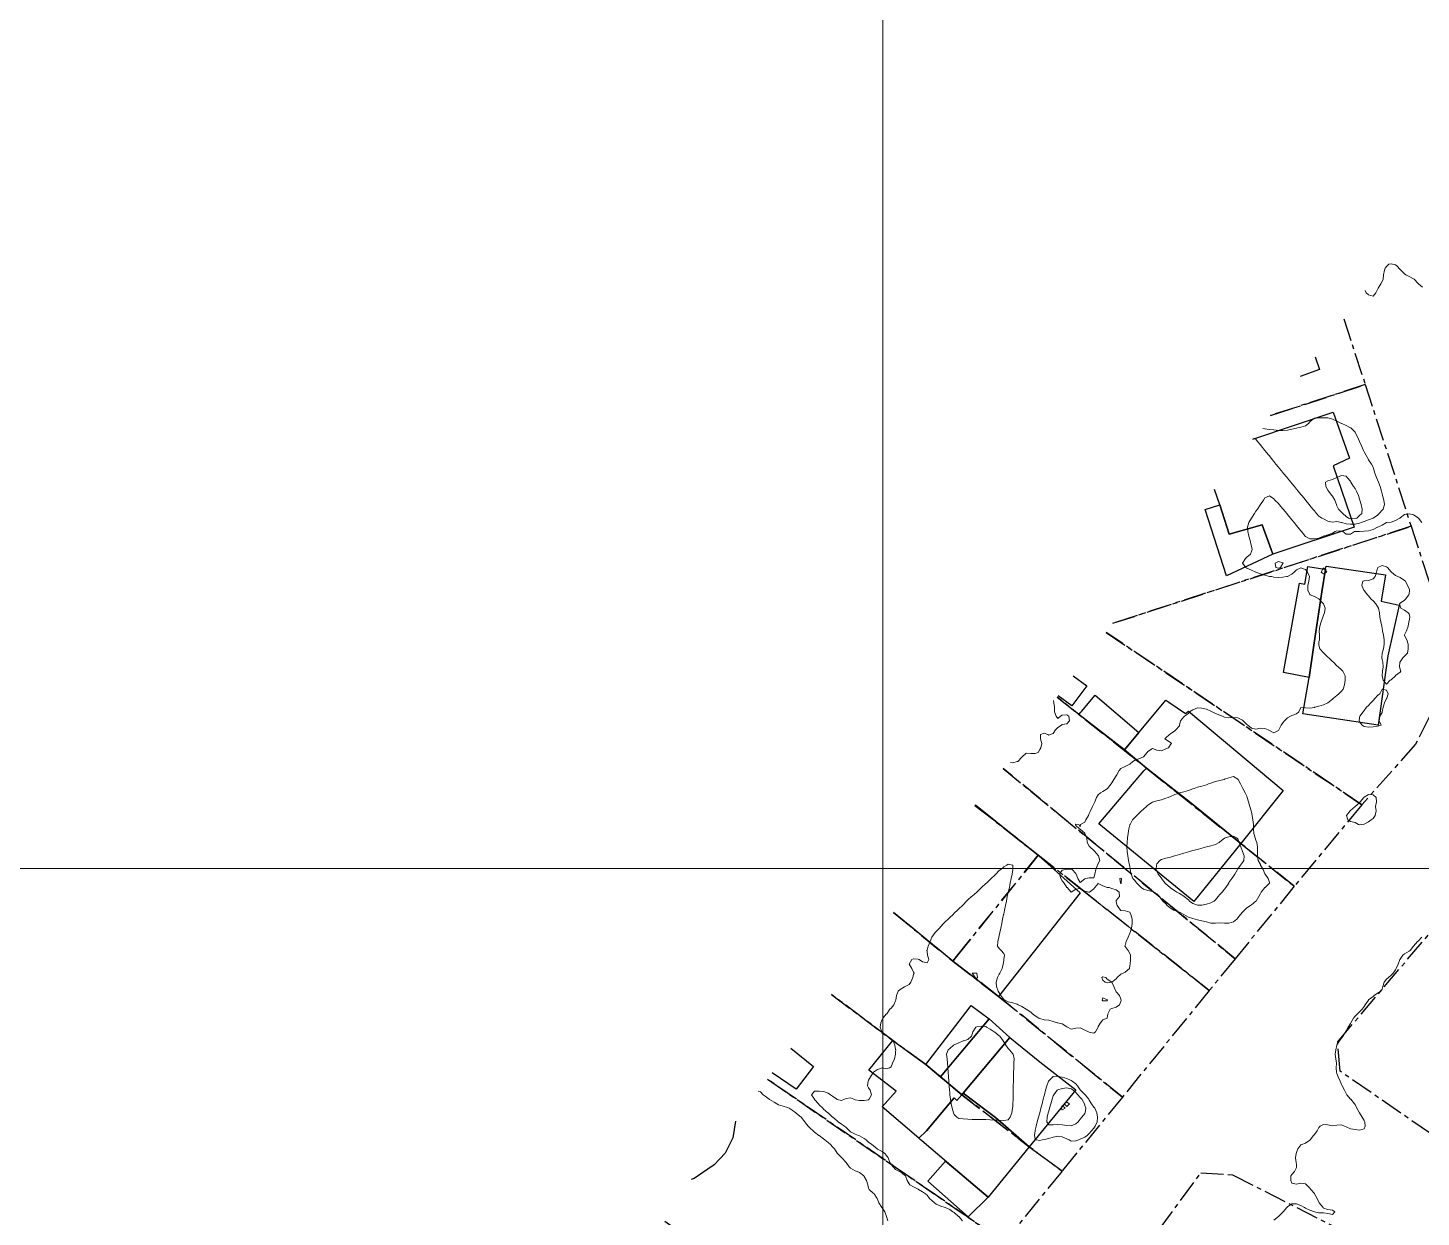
# Model space of a CAD drawing. Header units: centimetres. Extents: x 0 to 642158, y -847 to 649707.
# Drawn here: x 615771.9 to 615926.6, y 621448.7 to 621580.6 of the extents above; entities that cross this region are included whole.
import ezdxf

# ---------------------------------------------------------------- set-up
doc = ezdxf.new("R2010")
doc.units = ezdxf.units.CM
doc.header["$MEASUREMENT"] = 0
doc.linetypes.add('CENTERX2', pattern=[4, 2.5, -0.5, 0.5, -0.5])
doc.layers.add('MEV_grille', color=254, linetype='Continuous', lineweight=9)
doc.layers.add('WAL_topographie 0.5', color=253, linetype='Continuous', lineweight=20)
doc.layers.add('SPW_batiments', color=7, linetype='Continuous')
doc.layers.add('SPW_parcellaire cadastral', color=7, linetype='CENTERX2', lineweight=25, true_color=0xff0542)

# ---------------------------------------------------------------- blocks, each defined once
blk = doc.blocks.new('*U114')
at = {"layer": 'MEV_grille', "transparency": 33554687}
blk.add_lwpolyline([(-1338.46, 0), (1338.46, 0)], dxfattribs=at)
blk = doc.blocks.new('*U115')
at = {"layer": 'MEV_grille', "color": 0, "linetype": 'ByBlock', "lineweight": -2, "transparency": 16777216}
blk.add_blockref('*U114', (0, -900), dxfattribs=at)
blk = doc.blocks.new('*U112')
at = {"layer": 'MEV_grille', "transparency": 33554687}
blk.add_lwpolyline([(0, 1825.48), (0, -1825.48)], dxfattribs=at)
blk = doc.blocks.new('*U113')
at = {"layer": 'MEV_grille', "color": 0, "linetype": 'ByBlock', "lineweight": -2, "transparency": 16777216}
blk.add_blockref('*U112', (500, 0), dxfattribs=at)

msp = doc.modelspace()

# ---------------------------------------------------------------- linework, layer by layer
at = {"layer": 'SPW_batiments'}
for points in [[(615914.81, 621544.13), (615915.3, 621542.72)], [(615915.3, 621542.72), (615913.17, 621541.97)], [(615907.89, 621535.02), (615916.83, 621537.99), (615918.62, 621532.88)], [(615918.62, 621532.88), (615916.83, 621532.05), (615919.17, 621525.25), (615910.13, 621522.26), (615909.95, 621522.76), (615908.96, 621525.49), (615905.28, 621524.48), (615904.26, 621527.71), (615903.65, 621529.42)], [(615910.13, 621522.26), (615904.97, 621519.84), (615902.63, 621527.21), (615904.26, 621527.71), (615905.28, 621524.48), (615908.96, 621525.49), (615909.95, 621522.76), (615910.13, 621522.26)], [(615915.89, 621520.59), (615915.99, 621520.57), (615915.57, 621518.08), (615914.66, 621512.15), (615914.16, 621508.55), (615911.31, 621509.13), (615913.07, 621519.03), (615913.68, 621518.91), (615914, 621520.88), (615915.89, 621520.59)], [(615922.65, 621519.94), (615922.15, 621517.04), (615924.14, 621516.57), (615922.89, 621510.95), (615921.81, 621503.26), (615913.45, 621504.52), (615914.16, 621508.55), (615914.66, 621512.15), (615915.57, 621518.08), (615915.99, 621520.57), (615916.05, 621520.92), (615922.65, 621519.94)], [(615887.97, 621508.75), (615889.47, 621507.63), (615887.82, 621505.41), (615886.29, 621506.54)], [(615888.74, 621504.63), (615888.88, 621504.8), (615890.4, 621506.59), (615895.25, 621502.46), (615893.64, 621500.52), (615888.58, 621504.44), (615888.74, 621504.63)], [(615898.58, 621505.81), (615900.43, 621504.57), (615900.77, 621504.84), (615911.29, 621496), (615906.56, 621490.14), (615901.05, 621494.62), (615896.09, 621498.51), (615893.64, 621500.52), (615898.24, 621506.05), (615898.58, 621505.81)], [(615901.05, 621494.62), (615906.56, 621490.14), (615901.34, 621483.69), (615890.8, 621492.31), (615895.82, 621498.19), (615896.09, 621498.51), (615901.05, 621494.62)], [(615877.1, 621494.43), (615884.08, 621488.84), (615888.73, 621484.67), (615879.68, 621473.17), (615874.59, 621477.08), (615868.03, 621482.47)], [(615873.83, 621468.5), (615876.03, 621471.38), (615876.64, 621472.17), (615878.63, 621470.67), (615874.32, 621465.54), (615873.42, 621464.46), (615873.24, 621464.24), (615871.61, 621465.6), (615872.73, 621467.05), (615873.83, 621468.5)], [(615880.94, 621468.61), (615875.74, 621462.43), (615875.6, 621462.26), (615875.54, 621462.32), (615873.24, 621464.24), (615873.42, 621464.46), (615878.63, 621470.67), (615880.94, 621468.61)], [(615871.61, 621465.6), (615873.24, 621464.24), (615875.54, 621462.32), (615875.6, 621462.26), (615875.06, 621461.62), (615874.73, 621461.91), (615871.67, 621458.24), (615870.82, 621457.42), (615866.74, 621460.9), (615868.3, 621462.64), (615865.28, 621464.98), (615867.92, 621468.29), (615871.61, 621465.6)], [(615884.27, 621465.89), (615888.27, 621462.8), (615883.09, 621456.47), (615879.34, 621459.73), (615875.74, 621462.43), (615880.94, 621468.61), (615884.27, 621465.89)], [(615856.63, 621467.44), (615859.12, 621465.39), (615857.21, 621462.88), (615854.53, 621464.67)], [(615879.34, 621459.73), (615883.09, 621456.47), (615878.52, 621450.88), (615874.89, 621453.95), (615871.14, 621457.15), (615870.97, 621457.3), (615870.89, 621457.35), (615870.82, 621457.42), (615871.67, 621458.24), (615874.73, 621461.91), (615875.06, 621461.62), (615875.6, 621462.26), (615875.74, 621462.43), (615879.34, 621459.73)], [(615850.46, 621459.31), (615850.46, 621459.31), (615850.18, 621457.47), (615849.34, 621455.78), (615848.1, 621454.47), (615845.89, 621452.95), (615845.55, 621452.84)], [(615873.79, 621454.89), (615874.89, 621453.95), (615878.52, 621450.88), (615876.29, 621448.7), (615871.81, 621452.66), (615873.79, 621454.89)]]:
    msp.add_lwpolyline(points, dxfattribs=at)
at = {"layer": 'SPW_parcellaire cadastral'}
for points in [[(615918.01, 621548.35), (615920.38, 621541.06), (615909.88, 621537.63)], [(615920.38, 621541.06), (615925.48, 621525.34), (615892.38, 621514.57)], [(615909.88, 621537.63), (615920.38, 621541.06)], [(615892.38, 621514.57), (615925.48, 621525.34), (615929.19, 621513.9), (615929.28, 621507.74), (615925.98, 621501.17), (615920.01, 621494.44), (615891.62, 621513.56)], [(615891.62, 621513.56), (615920.01, 621494.44), (615912.51, 621485.39)], [(615912.51, 621485.39), (615906.56, 621490.14), (615896.09, 621498.51), (615886.17, 621506.38)], [(615886.17, 621506.38), (615896.09, 621498.51), (615906.56, 621490.14), (615912.51, 621485.39)], [(615912.51, 621485.39), (615905.94, 621477.34), (615880.17, 621498.47)], [(615880.17, 621498.47), (615905.94, 621477.34), (615903.07, 621473.82)], [(615877.06, 621494.37), (615884.08, 621488.84), (615874.99, 621477.58), (615874.59, 621477.08)], [(615903.07, 621473.82), (615888.95, 621484.99), (615884.08, 621488.84), (615877.06, 621494.37)], [(615893.42, 621461.99), (615879.68, 621473.17), (615874.59, 621477.08), (615874.99, 621477.58), (615884.08, 621488.84), (615888.95, 621484.99), (615903.07, 621473.82), (615893.42, 621461.99)], [(615874.59, 621477.08), (615868.03, 621482.47)], [(615868.03, 621482.47), (615874.59, 621477.08), (615879.68, 621473.17), (615893.42, 621461.99)], [(615927.7, 621480.36), (615950.97, 621464.67), (615948.74, 621461.21), (615943.09, 621452.42), (615940.8, 621448.87), (615917.59, 621464.86), (615917.33, 621468.13), (615927.7, 621480.36)], [(615861.13, 621473.37), (615867.92, 621468.29), (615871.62, 621465.6), (615875.6, 621462.26), (615883.09, 621456.47), (615886.72, 621453.78)], [(615893.42, 621461.99), (615886.72, 621453.78), (615883.09, 621456.47), (615875.6, 621462.26), (615871.62, 621465.6), (615867.92, 621468.29), (615861.13, 621473.37)], [(615854.01, 621463.98), (615880.3, 621445.9), (615867.87, 621430.43), (615863.33, 621433.61), (615847.92, 621444.41), (615842.24, 621448.47)], [(615886.72, 621453.78), (615880.3, 621445.9), (615854.01, 621463.98)], [(615912.82, 621384.59), (615885.98, 621405.56), (615884.68, 621406.57), (615877.35, 621412.3), (615874.79, 621414.31), (615873.83, 621415.06), (615902.14, 621453.59), (615905.66, 621453.37), (615933.27, 621439.31), (615945.55, 621431.3), (615929.52, 621407), (615917.43, 621389.3), (615913.73, 621383.88), (615912.82, 621384.59)]]:
    msp.add_lwpolyline(points, dxfattribs=at)
at = {"layer": 'WAL_topographie 0.5'}
for points in [[(615920.37, 621551.5), (615920.49, 621551.25), (615920.75, 621551.01), (615921.25, 621550.88), (615921.56, 621551.25), (615921.75, 621551.6), (615921.81, 621551.75), (615922.11, 621552.25), (615922.25, 621552.52), (615922.37, 621552.75), (615922.42, 621553.25), (615922.54, 621553.75), (615922.58, 621554), (615922.75, 621554.17), (615922.83, 621554.25), (615923, 621554.42), (615923.25, 621554.46), (615923.75, 621554.35), (615923.88, 621554.25), (615924.25, 621553.84), (615924.35, 621553.75), (615924.75, 621553.35), (615924.89, 621553.25), (615925.25, 621553.06), (615925.75, 621552.79), (615925.8, 621552.75), (615926.25, 621552.28), (615926.3, 621552.25), (615926.75, 621551.88)], [(615908, 621535.13), (615908.25, 621535), (615908.44, 621534.75), (615908.75, 621534.36), (615908.84, 621534.25), (615909.24, 621533.75), (615909.25, 621533.74), (615909.66, 621533.25), (615909.75, 621533.14), (615910.06, 621532.75), (615910.25, 621532.52), (615910.47, 621532.25), (615910.75, 621531.91), (615910.88, 621531.75), (615911.25, 621531.3), (615911.29, 621531.25), (615911.7, 621530.75), (615911.75, 621530.69), (615912.11, 621530.25), (615912.25, 621530.08), (615912.52, 621529.75), (615912.75, 621529.47), (615912.93, 621529.25), (615913.25, 621528.86), (615913.34, 621528.75), (615913.75, 621528.26), (615913.76, 621528.25), (615914.17, 621527.75), (615914.25, 621527.65), (615914.58, 621527.25), (615914.75, 621527.04), (615914.99, 621526.75), (615915.25, 621526.46), (615915.57, 621526.25), (615915.75, 621526.16), (615916.25, 621525.9), (615916.75, 621525.81), (615917.25, 621525.87), (615917.75, 621525.77), (615917.79, 621525.75), (615918.25, 621525.6), (615918.75, 621525.56), (615919.25, 621525.58), (615919.75, 621525.68), (615919.94, 621525.75), (615920.25, 621525.87), (615920.75, 621526.06), (615921.25, 621526.25), (615921.25, 621526.25), (615921.75, 621526.59), (615921.94, 621526.75), (615922.25, 621527.14), (615922.36, 621527.25), (615922.52, 621527.75), (615922.44, 621528.25), (615922.3, 621528.75), (615922.25, 621528.95), (615922.18, 621529.25), (615922.06, 621529.75), (615921.86, 621530.25), (615921.75, 621530.51), (615921.63, 621530.75), (615921.46, 621531.25), (615921.31, 621531.75), (615921.25, 621531.89), (615921.07, 621532.25), (615920.75, 621532.71), (615920.73, 621532.75), (615920.45, 621533.25), (615920.25, 621533.59), (615920.18, 621533.75), (615919.96, 621534.25), (615919.75, 621534.73), (615919.74, 621534.75), (615919.51, 621535.25), (615919.26, 621535.75), (615919.25, 621535.77), (615918.77, 621536.25), (615918.75, 621536.27), (615918.25, 621536.51), (615917.78, 621536.75), (615917.75, 621536.76), (615917.25, 621537), (615916.75, 621537.22), (615916.65, 621537.25), (615916.25, 621537.37), (615915.75, 621537.38), (615915.25, 621537.38), (615914.75, 621537.33), (615914.63, 621537.25), (615914.25, 621536.92), (615914.07, 621536.75), (615913.75, 621536.5), (615913.25, 621536.34), (615912.87, 621536.25), (615912.75, 621536.22), (615912.25, 621536.11), (615911.75, 621536.02), (615911.25, 621535.97), (615910.75, 621535.98), (615910.25, 621536.03), (615909.75, 621536.08), (615909.25, 621536.16), (615909, 621536.19)], [(615919.25, 621526.19), (615919.44, 621526.25), (615919.75, 621526.52), (615920.01, 621526.75), (615920.05, 621527.25), (615919.93, 621527.75), (615919.78, 621528.25), (615919.75, 621528.33), (615919.62, 621528.75), (615919.43, 621529.25), (615919.25, 621529.53), (615919.1, 621529.75), (615918.79, 621530.25), (615918.75, 621530.33), (615918.38, 621530.75), (615918.25, 621530.89), (615917.75, 621530.97), (615917.25, 621530.76), (615917.23, 621530.75), (615916.75, 621530.53), (615916.25, 621530.4), (615915.96, 621530.25), (615916, 621529.75), (615916.25, 621529.33), (615916.29, 621529.25), (615916.69, 621528.75), (615916.75, 621528.67), (615917, 621528.25), (615917.19, 621527.75), (615917.25, 621527.61), (615917.41, 621527.25), (615917.75, 621526.91), (615917.89, 621526.75), (615918.25, 621526.44), (615918.51, 621526.25), (615918.75, 621526.17), (615919.25, 621526.19)], [(615875.69, 621448.25), (615875.25, 621448.73), (615875.23, 621448.75), (615874.75, 621449.17), (615874.6, 621449.25), (615874.25, 621449.51), (615873.75, 621449.75), (615873.75, 621449.75), (615873.25, 621449.89), (615872.75, 621450.12), (615872.56, 621450.25), (615872.25, 621450.51), (615872, 621450.75), (615871.75, 621451.1), (615871.56, 621451.25), (615871.25, 621451.48), (615870.77, 621451.75), (615870.75, 621451.76), (615870.25, 621452.03), (615869.82, 621452.25), (615869.75, 621452.37), (615869.53, 621452.75), (615869.34, 621453.25), (615869.25, 621453.33), (615868.75, 621453.72), (615868.68, 621453.75), (615868.25, 621453.97), (615867.96, 621454.25), (615867.75, 621454.52), (615867.62, 621454.75), (615867.43, 621455.25), (615867.25, 621455.53), (615867.06, 621455.75), (615866.75, 621455.97), (615866.25, 621456.21), (615866.2, 621456.25), (615865.75, 621456.61), (615865.6, 621456.75), (615865.25, 621457), (615864.96, 621457.25), (615864.75, 621457.41), (615864.25, 621457.7), (615864.13, 621457.75), (615863.75, 621457.89), (615863.25, 621458.14), (615863.12, 621458.25), (615862.75, 621458.61), (615862.57, 621458.75), (615862.25, 621458.98), (615861.88, 621459.25), (615861.75, 621459.35), (615861.26, 621459.75), (615861.25, 621459.76), (615860.75, 621460.23), (615860.73, 621460.25), (615860.25, 621460.67), (615860.15, 621460.75), (615859.75, 621461.15), (615859.67, 621461.25), (615859.25, 621461.72), (615859.23, 621461.75), (615858.92, 621462.25), (615859.25, 621462.65), (615859.75, 621462.67), (615860.25, 621462.6), (615860.75, 621462.42), (615861, 621462.25), (615861.25, 621462.11), (615861.73, 621461.75), (615861.75, 621461.74), (615862.25, 621461.62), (615862.57, 621461.75), (615862.75, 621461.85), (615863.25, 621461.91), (615863.62, 621461.75), (615863.75, 621461.7), (615864.25, 621461.63), (615864.75, 621461.62), (615865.25, 621461.69), (615865.32, 621461.75), (615865.56, 621462.25), (615865.42, 621462.75), (615865.25, 621463.02), (615865.13, 621463.25), (615865.19, 621463.75), (615865.25, 621463.87), (615865.46, 621464.25), (615865.75, 621464.68), (615865.81, 621464.75), (615866.25, 621465.04), (615866.75, 621465.23), (615867.25, 621465.14), (615867.56, 621465.25), (615867.75, 621465.35), (615867.91, 621465.75), (615868.11, 621466.25), (615868.24, 621466.75), (615868.25, 621467), (615868.26, 621467.25), (615868.25, 621467.27), (615868.16, 621467.75), (615867.96, 621468.25), (615867.75, 621468.46), (615867.35, 621468.75), (615867.25, 621468.8), (615866.75, 621469.22), (615866.72, 621469.25), (615866.55, 621469.75), (615866.59, 621470.25), (615866.75, 621470.61), (615866.84, 621470.75), (615867.25, 621471.23), (615867.26, 621471.25), (615867.62, 621471.75), (615867.75, 621471.85), (615868.05, 621472.25), (615868.25, 621472.66), (615868.27, 621472.75), (615868.35, 621473.25), (615868.53, 621473.75), (615868.75, 621473.95), (615869.25, 621474.22), (615869.31, 621474.25), (615869.75, 621474.48), (615869.95, 621474.75), (615870.16, 621475.25), (615870.25, 621475.64), (615870.32, 621475.75), (615870.25, 621475.86), (615870.05, 621476.25), (615869.76, 621476.75), (615870.04, 621477.25), (615870.25, 621477.35), (615870.75, 621477.3), (615870.85, 621477.25), (615871.25, 621477.01), (615871.75, 621476.88), (615871.93, 621477.25), (615871.8, 621477.75), (615871.75, 621478.15), (615871.73, 621478.25), (615871.75, 621478.31), (615871.87, 621478.75), (615872.08, 621479.25), (615872.25, 621479.75), (615872.25, 621479.75), (615872.64, 621480.25), (615872.75, 621480.36), (615873.12, 621480.75), (615873.25, 621480.91), (615873.56, 621481.25), (615873.75, 621481.46), (615874.09, 621481.75), (615874.25, 621481.91), (615874.62, 621482.25), (615874.75, 621482.41), (615875.11, 621482.75), (615875.25, 621482.88), (615875.66, 621483.25), (615875.75, 621483.34), (615876.13, 621483.75), (615876.25, 621483.88), (615876.68, 621484.25), (615876.75, 621484.31), (615877.25, 621484.72), (615877.28, 621484.75), (615877.75, 621485.21), (615877.79, 621485.25), (615878.25, 621485.68), (615878.33, 621485.75), (615878.75, 621486.15), (615878.86, 621486.25), (615879.25, 621486.64), (615879.36, 621486.75), (615879.75, 621487.13), (615879.91, 621487.25), (615880.25, 621487.55), (615880.61, 621487.75), (615880.75, 621487.86), (615881.25, 621487.75), (615881.25, 621487.75), (615881.25, 621487.25), (615881.25, 621487.25), (615881.18, 621486.75), (615881.08, 621486.25), (615880.97, 621485.75), (615880.88, 621485.25), (615880.76, 621484.75), (615880.75, 621484.7), (615880.65, 621484.25), (615880.56, 621483.75), (615880.44, 621483.25), (615880.35, 621482.75), (615880.25, 621482.3), (615880.24, 621482.25), (615880.12, 621481.75), (615880.03, 621481.25), (615879.92, 621480.75), (615879.81, 621480.25), (615879.75, 621479.92), (615879.72, 621479.75), (615879.61, 621479.25), (615879.54, 621478.75), (615879.75, 621478.49), (615879.97, 621478.25), (615880.25, 621477.92), (615880.33, 621477.75), (615880.27, 621477.25), (615880.25, 621477.17), (615880.19, 621476.75), (615880.07, 621476.25), (615879.82, 621475.75), (615879.75, 621475.64), (615879.54, 621475.25), (615879.42, 621474.75), (615879.45, 621474.25), (615879.63, 621473.75), (615879.75, 621473.57), (615879.93, 621473.25), (615880.25, 621472.83), (615880.39, 621472.75), (615880.75, 621472.57), (615881.25, 621472.47), (615881.75, 621472.3), (615881.86, 621472.25), (615882.25, 621472.04), (615882.73, 621471.75), (615882.75, 621471.74), (615883.25, 621471.41), (615883.43, 621471.25), (615883.75, 621471.01), (615884.14, 621470.75), (615884.25, 621470.7), (615884.75, 621470.58), (615885.25, 621470.53), (615885.75, 621470.4), (615886.17, 621470.25), (615886.25, 621470.22), (615886.75, 621470.13), (615887.25, 621469.8), (615887.32, 621469.75), (615887.75, 621469.55), (615888.25, 621469.63), (615888.75, 621469.69), (615889.25, 621469.43), (615889.65, 621469.25), (615889.75, 621469.21), (615890.25, 621469.1), (615890.45, 621469.25), (615890.73, 621469.75), (615890.75, 621469.81), (615891, 621470.25), (615891.25, 621470.58), (615891.75, 621470.75), (615891.75, 621470.75), (615891.81, 621471.25), (615892.05, 621471.75), (615892.25, 621471.81), (615892.75, 621471.97), (615893.1, 621472.25), (615893.25, 621472.62), (615893.28, 621472.75), (615893.25, 621472.85), (615893.1, 621473.25), (615892.75, 621473.68), (615892.71, 621473.75), (615892.49, 621474.25), (615892.25, 621474.75), (615891.75, 621474.67), (615891.5, 621474.75), (615891.25, 621474.98), (615891.13, 621475.25), (615891.25, 621475.34), (615891.6, 621475.25), (615891.75, 621475.08), (615892.25, 621474.75), (615892.75, 621475.11), (615892.83, 621475.25), (615893.25, 621475.64), (615893.5, 621475.75), (615893.75, 621475.87), (615894.2, 621476.25), (615894.25, 621476.58), (615894.28, 621476.75), (615894.32, 621477.25), (615894.33, 621477.75), (615894.25, 621477.94), (615894.05, 621478.25), (615893.75, 621478.7), (615893.7, 621478.75), (615893.75, 621478.83), (615893.86, 621479.25), (615894.07, 621479.75), (615894.25, 621480.18), (615894.28, 621480.25), (615894.42, 621480.75), (615894.51, 621481.25), (615894.52, 621481.75), (615894.36, 621482.25), (615894.25, 621482.52), (615893.75, 621482.66), (615893.25, 621482.71), (615893.2, 621482.75), (615892.85, 621483.25), (615892.75, 621483.67), (615892.73, 621483.75), (615892.75, 621483.81), (615893.1, 621484.25), (615893.06, 621484.75), (615892.75, 621484.99), (615892.25, 621485.16), (615891.94, 621485.25), (615891.75, 621485.27), (615891.25, 621485.43), (615890.75, 621485.7), (615890.36, 621485.25), (615890.25, 621485.11), (615889.77, 621484.75), (615889.75, 621484.74), (615889.7, 621484.75), (615889.25, 621484.84), (615888.75, 621485.16), (615888.25, 621485.07), (615887.75, 621484.75), (615887.75, 621484.75), (615887.75, 621484.75), (615887.28, 621485.25), (615887.25, 621485.27), (615886.96, 621485.75), (615886.75, 621486.01), (615886.6, 621486.25), (615886.43, 621486.75), (615886.75, 621487.16), (615887.1, 621487.25), (615887.25, 621487.27), (615887.75, 621487.27), (615887.84, 621487.25), (615888.25, 621486.81), (615888.28, 621486.75), (615888.47, 621486.25), (615888.75, 621485.79), (615889.25, 621486.22), (615889.38, 621486.25), (615889.75, 621486.34), (615890.25, 621486.33), (615890.36, 621486.75), (615890.49, 621487.25), (615890.65, 621487.75), (615890.75, 621487.9), (615890.93, 621488.25), (615890.79, 621488.75), (615890.75, 621488.79), (615890.36, 621489.25), (615890.25, 621489.36), (615889.82, 621489.75), (615889.75, 621489.84), (615889.52, 621490.25), (615889.46, 621490.75), (615889.27, 621491.25), (615889.25, 621491.29), (615888.75, 621491.74), (615888.68, 621491.75), (615888.25, 621492.12), (615888.2, 621492.25), (615888.25, 621492.27), (615888.58, 621492.25), (615888.75, 621492), (615888.78, 621492.25), (615889.25, 621492.52), (615889.38, 621492.75), (615889.65, 621493.25), (615889.75, 621493.46), (615889.87, 621493.75), (615890.12, 621494.25), (615890.25, 621494.52), (615890.36, 621494.75), (615890.54, 621495.25), (615890.75, 621495.52), (615891.01, 621495.75), (615891.25, 621495.9), (615891.75, 621496.22), (615891.78, 621496.25), (615892.16, 621496.75), (615892.25, 621496.86), (615892.49, 621497.25), (615892.75, 621497.65), (615892.8, 621497.75), (615893.06, 621498.25), (615893.25, 621498.45), (615893.75, 621498.68), (615893.89, 621498.75), (615894.25, 621498.94), (615894.59, 621499.25), (615894.75, 621499.33), (615895.25, 621499.53), (615895.75, 621499.75), (615895.75, 621499.75), (615896.19, 621500.25), (615896.25, 621500.34), (615896.75, 621500.68), (615897.25, 621500.51), (615897.75, 621500.42), (615898.25, 621500.63), (615898.54, 621500.75), (615898.75, 621501.11), (615898.87, 621501.25), (615898.75, 621501.34), (615898.25, 621501.66), (615898.12, 621501.75), (615898.25, 621501.86), (615898.65, 621502.25), (615898.75, 621502.3), (615899.25, 621502.65), (615899.36, 621502.75), (615899.75, 621503.21), (615899.78, 621503.25), (615899.88, 621503.75), (615900.25, 621504.18), (615900.31, 621504.25), (615900.75, 621504.57), (615900.89, 621504.75), (615901.25, 621504.98), (615901.75, 621505.18), (615902.25, 621505.16), (615902.75, 621505.05), (615903.25, 621504.82), (615903.39, 621504.75), (615903.75, 621504.57), (615904.25, 621504.39), (615904.54, 621504.25), (615904.75, 621504.17), (615905.25, 621504.1), (615905.75, 621504.13), (615906.25, 621504.09), (615906.75, 621503.83), (615906.83, 621503.75), (615907.25, 621503.34), (615907.34, 621503.25), (615907.75, 621502.95), (615908.25, 621502.83), (615908.75, 621502.93), (615909.25, 621502.9), (615909.6, 621502.75), (615909.75, 621502.68), (615910.25, 621502.42), (615910.75, 621502.66), (615910.78, 621502.75), (615911.04, 621503.25), (615911.25, 621503.52), (615911.42, 621503.75), (615911.75, 621504.08), (615912.08, 621504.25), (615912.25, 621504.33), (615912.75, 621504.52), (615913.02, 621504.75), (615913.25, 621505.24), (615913.75, 621505.21), (615914.25, 621505.14), (615914.75, 621505.24), (615914.78, 621505.25), (615915.25, 621505.37), (615915.75, 621505.51), (615916.24, 621505.75), (615916.25, 621505.75), (615916.75, 621506.15), (615916.87, 621506.25), (615917.25, 621506.57), (615917.46, 621506.75), (615917.75, 621507.05), (615917.93, 621507.25), (615918.1, 621507.75), (615918.15, 621508.25), (615918.15, 621508.75), (615917.9, 621509.25), (615917.75, 621509.41), (615917.39, 621509.75), (615917.25, 621509.87), (615916.85, 621510.25), (615916.75, 621510.35), (615916.33, 621510.75), (615916.25, 621510.83), (615915.79, 621511.25), (615915.75, 621511.29), (615915.36, 621511.75), (615915.25, 621512.14), (615915.22, 621512.25), (615915.25, 621512.5), (615915.29, 621512.75), (615915.29, 621513.25), (615915.27, 621513.75), (615915.35, 621514.25), (615915.5, 621514.75), (615915.68, 621515.25), (615915.75, 621515.46), (615915.86, 621515.75), (615915.93, 621516.25), (615915.75, 621516.73), (615915.74, 621516.75), (615915.28, 621517.25), (615915.25, 621517.27), (615914.75, 621517.56), (615914.28, 621517.75), (615914.25, 621517.77), (615914, 621518.25), (615914.01, 621518.75), (615914.11, 621519.25), (615914.18, 621519.75), (615913.99, 621520.25), (615913.75, 621520.56), (615913.25, 621520.74), (615912.75, 621520.5), (615912.5, 621520.25), (615912.25, 621520.02), (615911.75, 621519.76), (615911.66, 621519.75), (615911.25, 621519.68), (615910.75, 621519.66), (615910.25, 621519.69), (615909.97, 621519.75), (615909.75, 621519.78), (615909.25, 621519.91), (615908.75, 621520.07), (615908.25, 621520.25), (615908.25, 621520.25), (615907.75, 621520.47), (615907.25, 621520.7), (615907.14, 621520.75), (615906.75, 621521.24), (615906.74, 621521.25), (615906.75, 621521.26), (615907.1, 621521.75), (615907.25, 621521.9), (615907.65, 621522.25), (615907.75, 621522.53), (615907.83, 621522.75), (615907.75, 621523.12), (615907.72, 621523.25), (615907.6, 621523.75), (615907.46, 621524.25), (615907.34, 621524.75), (615907.31, 621525.25), (615907.45, 621525.75), (615907.75, 621526.25), (615907.75, 621526.25), (615908.08, 621526.75), (615908.25, 621527), (615908.42, 621527.25), (615908.75, 621527.75), (615908.75, 621527.75), (615909.08, 621528.25), (615909.25, 621528.49), (615909.75, 621528.7), (615910.25, 621528.37), (615910.35, 621528.25), (615910.75, 621527.85), (615910.83, 621527.75), (615911.25, 621527.26), (615911.26, 621527.25), (615911.67, 621526.75), (615911.75, 621526.65), (615912.08, 621526.25), (615912.25, 621526.04), (615912.49, 621525.75), (615912.75, 621525.43), (615912.9, 621525.25), (615913.25, 621524.82), (615913.3, 621524.75), (615913.72, 621524.25), (615913.75, 621524.22), (615914.25, 621523.96), (615914.75, 621523.96), (615915.25, 621524.03), (615915.7, 621524.25), (615915.75, 621524.26), (615916.25, 621524.39), (615916.75, 621524.57), (615917.04, 621524.75), (615917.25, 621524.82), (615917.75, 621524.78), (615917.9, 621524.75), (615918.25, 621524.45), (615918.75, 621524.47), (615919.19, 621524.75), (615919.25, 621524.75), (615919.75, 621524.77), (615920.25, 621524.79), (615920.75, 621524.85), (615921.25, 621525), (615921.75, 621525.24), (615921.78, 621525.25), (615922.25, 621525.47), (615922.74, 621525.75), (615922.75, 621525.75), (615923.25, 621525.81), (615923.75, 621525.97), (615924.21, 621526.25), (615924.25, 621526.28), (615924.75, 621526.65), (615925.25, 621526.72), (615925.75, 621526.61), (615926.25, 621526.28), (615926.29, 621526.25), (615926.67, 621525.75)], [(615910.99, 621520.75), (615910.75, 621520.69), (615910.46, 621520.75), (615910.37, 621521.25), (615910.75, 621521.43), (615911.25, 621521.27), (615911.26, 621521.25), (615911.25, 621521.21), (615910.99, 621520.75)], [(615916.14, 621520.25), (615915.75, 621520.07), (615915.51, 621520.25), (615915.75, 621520.71), (615916.14, 621520.25)], [(615923.16, 621508.25), (615922.75, 621507.81), (615922.38, 621508.25), (615922.26, 621508.75), (615922.31, 621509.25), (615922.38, 621509.75), (615922.33, 621510.25), (615922.25, 621510.57), (615922.21, 621510.75), (615922.25, 621511.25), (615922.25, 621511.25), (615922.4, 621511.75), (615922.48, 621512.25), (615922.48, 621512.75), (615922.41, 621513.25), (615922.3, 621513.75), (615922.25, 621514.05), (615922.21, 621514.25), (615922.12, 621514.75), (615922.02, 621515.25), (615921.96, 621515.75), (615921.86, 621516.25), (615921.75, 621516.44), (615921.55, 621516.75), (615921.25, 621517.07), (615921.06, 621517.25), (615920.75, 621517.62), (615920.63, 621517.75), (615920.25, 621518.22), (615920.22, 621518.25), (615920, 621518.75), (615920.12, 621519.25), (615920.25, 621519.27), (615920.75, 621519.33), (615921.25, 621519.51), (615921.47, 621519.75), (615921.65, 621520.25), (615921.75, 621520.68), (615921.78, 621520.75), (615922.25, 621520.97), (615922.75, 621520.83), (615922.85, 621520.75), (615923.25, 621520.29), (615923.29, 621520.25), (615923.75, 621519.86), (615924.02, 621519.75), (615924.25, 621519.64), (615924.75, 621519.34), (615924.86, 621519.25), (615925.09, 621518.75), (615925.25, 621518.44), (615925.3, 621518.25), (615925.25, 621517.82), (615925.24, 621517.75), (615924.85, 621517.25), (615924.75, 621517.13), (615924.25, 621516.82), (615924.18, 621516.75), (615924.25, 621516.46), (615924.34, 621516.25), (615924.75, 621516.03), (615925.15, 621515.75), (615925.25, 621515.61), (615925.33, 621515.25), (615925.25, 621514.83), (615925.21, 621514.75), (615925.14, 621514.25), (615924.96, 621513.75), (615924.75, 621513.28), (615924.73, 621513.25), (615924.75, 621513.22), (615924.99, 621512.75), (615925.14, 621512.25), (615925.16, 621511.75), (615925.07, 621511.25), (615924.75, 621510.93), (615924.57, 621510.75), (615924.25, 621510.3), (615924.22, 621510.25), (615924.2, 621509.75), (615924.25, 621509.5), (615924.33, 621509.25), (615924.25, 621509.16), (615923.75, 621508.77), (615923.73, 621508.75), (615923.25, 621508.31), (615923.16, 621508.25)], [(615922.15, 621503.25), (615921.75, 621503.17), (615921.25, 621503.09), (615920.75, 621503.06), (615920.25, 621503.13), (615920.03, 621503.25), (615919.75, 621503.62), (615919.7, 621503.75), (615919.75, 621504.08), (615919.79, 621504.25), (615920.14, 621504.75), (615920.25, 621504.89), (615920.54, 621505.25), (615920.75, 621505.46), (615920.99, 621505.75), (615921.25, 621505.99), (615921.49, 621506.25), (615921.75, 621506.55), (615921.99, 621506.75), (615922.25, 621507.25), (615922.25, 621507.25), (615922.25, 621507.25), (615922.75, 621507.14), (615922.92, 621506.75), (615922.77, 621506.25), (615922.75, 621506.23), (615922.53, 621505.75), (615922.36, 621505.25), (615922.28, 621504.75), (615922.25, 621504.67), (615921.99, 621504.25), (615921.94, 621503.75), (615922.15, 621503.25)], [(615881, 621499.14), (615881.25, 621499.09), (615881.75, 621499.22), (615881.8, 621499.25), (615882.25, 621499.7), (615882.3, 621499.75), (615882.75, 621500.15), (615883.25, 621500.13), (615883.75, 621500.13), (615884.07, 621500.25), (615884.25, 621500.57), (615884.37, 621500.75), (615884.47, 621501.25), (615884.32, 621501.75), (615884.35, 621502.25), (615884.75, 621502.39), (615885.15, 621502.25), (615885.25, 621502.17), (615885.42, 621502.25), (615885.75, 621502.34), (615885.98, 621502.75), (615886.25, 621503.01), (615886.67, 621503.25), (615886.75, 621503.36), (615887.25, 621503.4), (615887.55, 621503.75), (615887.46, 621504.25), (615887.25, 621504.41), (615886.75, 621504.38), (615886.54, 621504.25), (615886.25, 621504.01), (615886.09, 621504.25), (615885.9, 621504.75), (615885.89, 621505.25), (615885.83, 621505.75), (615885.79, 621506)], [(615905.75, 621481.45), (615906.13, 621481.75), (615906.25, 621481.89), (615906.52, 621482.25), (615906.75, 621482.52), (615906.97, 621482.75), (615907.25, 621482.98), (615907.64, 621483.25), (615907.75, 621483.33), (615908.25, 621483.72), (615908.28, 621483.75), (615908.57, 621484.25), (615908.75, 621484.59), (615908.84, 621484.75), (615909.25, 621485.24), (615909.26, 621485.25), (615909.75, 621485.72), (615909.77, 621485.75), (615909.75, 621485.8), (615909.6, 621486.25), (615909.26, 621486.75), (615909.25, 621486.76), (615909.04, 621487.25), (615908.77, 621487.75), (615908.75, 621487.79), (615908.5, 621488.25), (615908.43, 621488.75), (615908.44, 621489.25), (615908.43, 621489.75), (615908.34, 621490.25), (615908.25, 621490.52), (615908.17, 621490.75), (615908.03, 621491.25), (615907.98, 621491.75), (615907.97, 621492.25), (615907.92, 621492.75), (615907.83, 621493.25), (615907.75, 621493.61), (615907.72, 621493.75), (615907.59, 621494.25), (615907.44, 621494.75), (615907.29, 621495.25), (615907.25, 621495.38), (615907.06, 621495.75), (615906.79, 621496.25), (615906.75, 621496.33), (615906.52, 621496.75), (615906.27, 621497.25), (615906.25, 621497.28), (615905.75, 621497.56), (615905.25, 621497.43), (615904.75, 621497.26), (615904.72, 621497.25), (615904.25, 621497.12), (615903.75, 621497), (615903.25, 621496.84), (615903, 621496.75), (615902.75, 621496.66), (615902.25, 621496.5), (615901.75, 621496.37), (615901.38, 621496.25), (615901.25, 621496.21), (615900.75, 621496.03), (615900.25, 621495.88), (615899.78, 621495.75), (615899.75, 621495.74), (615899.25, 621495.57), (615898.75, 621495.36), (615898.49, 621495.25), (615898.25, 621495.16), (615897.75, 621495), (615897.25, 621494.88), (615896.87, 621494.75), (615896.75, 621494.71), (615896.25, 621494.4), (615896.09, 621494.25), (615895.75, 621493.93), (615895.56, 621493.75), (615895.25, 621493.45), (615895.04, 621493.25), (615894.75, 621492.98), (615894.56, 621492.75), (615894.27, 621492.25), (615894.25, 621492.2), (615894.14, 621491.75), (615894.07, 621491.25), (615894, 621490.75), (615893.94, 621490.25), (615893.91, 621489.75), (615893.95, 621489.25), (615894.03, 621488.75), (615894.12, 621488.25), (615894.23, 621487.75), (615894.25, 621487.62), (615894.3, 621487.25), (615894.39, 621486.75), (615894.58, 621486.25), (615894.75, 621486.07), (615895.03, 621485.75), (615895.25, 621485.52), (615895.52, 621485.25), (615895.75, 621485.08), (615896.25, 621484.92), (615896.75, 621484.81), (615896.91, 621484.75), (615897.25, 621484.54), (615897.53, 621484.25), (615897.75, 621483.94), (615897.9, 621483.75), (615898.25, 621483.44), (615898.41, 621483.25), (615898.75, 621482.96), (615899.15, 621482.75), (615899.25, 621482.71), (615899.75, 621482.52), (615900.25, 621482.25), (615900.25, 621482.25), (615900.75, 621481.96), (615901.25, 621481.8), (615901.5, 621481.75), (615901.75, 621481.67), (615902.25, 621481.56), (615902.75, 621481.43), (615903.25, 621481.29), (615903.75, 621481.29), (615904.25, 621481.33), (615904.75, 621481.29), (615905.25, 621481.29), (615905.75, 621481.45)], [(615920, 621492.25), (615919.75, 621492.22), (615919.64, 621492.25), (615919.25, 621492.46), (615918.75, 621492.58), (615918.44, 621492.75), (615918.31, 621493.25), (615918.7, 621493.75), (615918.75, 621493.79), (615919.25, 621494.25), (615919.25, 621494.25), (615919.75, 621494.65), (615919.81, 621494.75), (615920.22, 621495.25), (615920.25, 621495.27), (615920.75, 621495.56), (615921.25, 621495.52), (615921.61, 621495.25), (615921.63, 621494.75), (615921.54, 621494.25), (615921.61, 621493.75), (615921.49, 621493.25), (615921.25, 621492.91), (615921.06, 621492.75), (615920.75, 621492.54), (615920.25, 621492.29), (615920, 621492.25)], [(615903.25, 621483.55), (615903.62, 621483.75), (615903.75, 621483.89), (615904.05, 621484.25), (615904.25, 621484.48), (615904.5, 621484.75), (615904.75, 621485.05), (615904.9, 621485.25), (615905.23, 621485.75), (615905.25, 621485.79), (615905.56, 621486.25), (615905.75, 621486.5), (615905.91, 621486.75), (615906.21, 621487.25), (615906.25, 621487.32), (615906.52, 621487.75), (615906.75, 621488.03), (615906.89, 621488.25), (615906.93, 621488.75), (615906.76, 621489.25), (615906.75, 621489.26), (615906.56, 621489.75), (615906.38, 621490.25), (615906.25, 621490.64), (615906.1, 621490.75), (615905.75, 621490.95), (615905.25, 621490.86), (615904.85, 621490.75), (615904.75, 621490.71), (615904.25, 621490.31), (615904.17, 621490.25), (615903.75, 621490.03), (615903.25, 621489.88), (615902.75, 621489.75), (615902.75, 621489.75), (615902.25, 621489.62), (615901.75, 621489.48), (615901.25, 621489.35), (615900.88, 621489.25), (615900.75, 621489.21), (615900.25, 621489.07), (615899.75, 621488.92), (615899.25, 621488.76), (615899.22, 621488.75), (615898.75, 621488.62), (615898.25, 621488.52), (615897.75, 621488.37), (615897.58, 621488.25), (615897.25, 621487.88), (615897.2, 621487.75), (615897.17, 621487.25), (615897.25, 621487.07), (615897.4, 621486.75), (615897.75, 621486.29), (615897.77, 621486.25), (615898.16, 621485.75), (615898.25, 621485.66), (615898.73, 621485.25), (615898.75, 621485.23), (615899.25, 621484.89), (615899.48, 621484.75), (615899.75, 621484.58), (615900.25, 621484.28), (615900.29, 621484.25), (615900.75, 621483.88), (615900.86, 621483.75), (615901.25, 621483.46), (615901.75, 621483.28), (615902.25, 621483.29), (615902.75, 621483.41), (615903.25, 621483.55)], [(615893.25, 621485.71), (615893.28, 621485.75), (615893.31, 621486.25), (615893.25, 621486.29), (615893.15, 621486.25), (615893.22, 621485.75), (615893.25, 621485.71)], [(615910.25, 621448.35), (615910.75, 621448.74), (615910.76, 621448.75), (615911.25, 621449.22), (615911.28, 621449.25), (615911.68, 621449.75), (615911.75, 621449.83), (615912.25, 621450.16), (615912.75, 621450.14), (615913.25, 621449.96), (615913.63, 621449.75), (615913.75, 621449.66), (615914.25, 621449.45), (615914.75, 621449.25), (615914.75, 621449.25), (615915.25, 621449.16), (615915.75, 621449.14), (615916.25, 621449.06), (615916.75, 621448.98), (615917.02, 621449.25), (615916.75, 621449.43), (615916.25, 621449.53), (615915.75, 621449.67), (615915.72, 621449.75), (615915.28, 621450.25), (615915.25, 621450.33), (615915.04, 621450.75), (615914.77, 621451.25), (615914.75, 621451.28), (615914.35, 621451.75), (615914.25, 621451.87), (615913.87, 621452.25), (615913.75, 621452.36), (615913.25, 621452.43), (615912.75, 621452.32), (615912.25, 621452.46), (615912.11, 621452.75), (615912.14, 621453.25), (615912.25, 621453.42), (615912.54, 621453.75), (615912.75, 621454.19), (615912.77, 621454.25), (615912.75, 621454.5), (615912.73, 621454.75), (615912.66, 621455.25), (615912.72, 621455.75), (615912.75, 621455.86), (615912.89, 621456.25), (615913.25, 621456.7), (615913.36, 621456.75), (615913.75, 621456.89), (615914.25, 621457.23), (615914.27, 621457.25), (615914.65, 621457.75), (615914.75, 621457.85), (615915.06, 621458.25), (615915.25, 621458.62), (615915.4, 621458.75), (615915.75, 621458.95), (615916.25, 621458.91), (615916.75, 621458.82), (615917.25, 621458.89), (615917.75, 621458.91), (615918.1, 621458.75), (615918.25, 621458.69), (615918.75, 621458.49), (615919.25, 621458.39), (615919.75, 621458.34), (615920.25, 621458.46), (615920.39, 621458.75), (615920.33, 621459.25), (615920.25, 621459.41), (615920.06, 621459.75), (615919.75, 621460.23), (615919.74, 621460.25), (615919.45, 621460.75), (615919.25, 621461.16), (615919.2, 621461.25), (615918.77, 621461.75), (615918.75, 621461.77), (615918.35, 621462.25), (615918.25, 621462.4), (615918.08, 621462.75), (615917.81, 621463.25), (615917.75, 621463.41), (615917.62, 621463.75), (615917.39, 621464.25), (615917.25, 621464.63), (615917.2, 621464.75), (615917.17, 621465.25), (615917.19, 621465.75), (615917.12, 621466.25), (615917.05, 621466.75), (615917.11, 621467.25), (615917.24, 621467.75), (615917.25, 621467.78), (615917.53, 621468.25), (615917.75, 621468.53), (615917.92, 621468.75), (615918.2, 621469.25), (615918.25, 621469.34), (615918.49, 621469.75), (615918.75, 621470.17), (615918.8, 621470.25), (615919.1, 621470.75), (615919.25, 621470.97), (615919.53, 621471.25), (615919.75, 621471.45), (615920.03, 621471.75), (615920.25, 621472.03), (615920.39, 621472.25), (615920.73, 621472.75), (615920.75, 621472.77), (615921.25, 621473.17), (615921.38, 621473.25), (615921.75, 621473.54), (615922.12, 621473.75), (615922.25, 621473.97), (615922.34, 621474.25), (615922.48, 621474.75), (615922.75, 621475.09), (615922.95, 621475.25), (615923.25, 621475.51), (615923.49, 621475.75), (615923.75, 621476.13), (615923.81, 621476.25), (615924.03, 621476.75), (615924.23, 621477.25), (615924.25, 621477.3), (615924.57, 621477.75), (615924.75, 621477.9), (615925.25, 621478.19), (615925.37, 621478.25), (615925.75, 621478.73), (615925.76, 621478.75), (615926.18, 621479.25), (615926.25, 621479.31), (615926.68, 621479.75)], [(615877.34, 621475.25), (615877.25, 621475.18), (615877.08, 621475.25), (615876.75, 621475.74), (615876.75, 621475.75), (615876.75, 621475.76), (615877.25, 621475.75), (615877.25, 621475.75), (615877.34, 621475.25)], [(615891.77, 621472.75), (615891.75, 621472.67), (615891.25, 621472.66), (615891.19, 621472.75), (615891.25, 621473), (615891.75, 621472.8), (615891.77, 621472.75)], [(615880.98, 621459.75), (615880.75, 621459.46), (615880.25, 621459.41), (615879.75, 621459.42), (615879.25, 621459.45), (615878.75, 621459.48), (615878.25, 621459.5), (615877.75, 621459.5), (615877.25, 621459.5), (615876.75, 621459.52), (615876.25, 621459.55), (615875.75, 621459.58), (615875.25, 621459.63), (615875.06, 621459.75), (615874.75, 621460.06), (615874.67, 621460.25), (615874.51, 621460.75), (615874.41, 621461.25), (615874.34, 621461.75), (615874.28, 621462.25), (615874.25, 621462.54), (615874.23, 621462.75), (615874.19, 621463.25), (615874.16, 621463.75), (615874.13, 621464.25), (615874.07, 621464.75), (615874.04, 621465.25), (615874, 621465.75), (615873.96, 621466.25), (615873.91, 621466.75), (615874.09, 621467.25), (615874.25, 621467.38), (615874.68, 621467.75), (615874.75, 621467.79), (615875.25, 621468.03), (615875.75, 621468.23), (615875.8, 621468.25), (615876.25, 621468.4), (615876.69, 621468.75), (615876.75, 621468.98), (615876.81, 621469.25), (615877.17, 621469.75), (615877.25, 621469.79), (615877.75, 621469.88), (615878.25, 621469.81), (615878.35, 621469.75), (615878.75, 621469.54), (615879.17, 621469.25), (615879.25, 621469.2), (615879.75, 621468.81), (615879.82, 621468.75), (615880.19, 621468.25), (615880.25, 621468.12), (615880.47, 621467.75), (615880.75, 621467.38), (615880.89, 621467.25), (615881.25, 621466.78), (615881.28, 621466.75), (615881.4, 621466.25), (615881.39, 621465.75), (615881.37, 621465.25), (615881.35, 621464.75), (615881.34, 621464.25), (615881.33, 621463.75), (615881.31, 621463.25), (615881.31, 621462.75), (615881.3, 621462.25), (615881.28, 621461.75), (615881.26, 621461.25), (615881.25, 621460.95), (615881.24, 621460.75), (615881.16, 621460.25), (615880.98, 621459.75)], [(615888.25, 621457.13), (615888.57, 621457.25), (615888.75, 621457.32), (615889.25, 621457.56), (615889.52, 621457.75), (615889.75, 621457.94), (615890.01, 621458.25), (615890.25, 621458.53), (615890.39, 621458.75), (615890.63, 621459.25), (615890.66, 621459.75), (615890.58, 621460.25), (615890.35, 621460.75), (615890.25, 621460.86), (615890.01, 621461.25), (615889.75, 621461.65), (615889.7, 621461.75), (615889.29, 621462.25), (615889.25, 621462.29), (615888.78, 621462.75), (615888.75, 621462.79), (615888.44, 621463.25), (615888.25, 621463.46), (615887.85, 621463.75), (615887.75, 621463.83), (615887.25, 621464.07), (615886.75, 621464.2), (615886.48, 621464.25), (615886.25, 621464.31), (615885.75, 621464.28), (615885.7, 621464.25), (615885.25, 621463.81), (615885.22, 621463.75), (615885.04, 621463.25), (615884.9, 621462.75), (615884.78, 621462.25), (615884.75, 621462.13), (615884.64, 621461.75), (615884.5, 621461.25), (615884.37, 621460.75), (615884.25, 621460.25), (615884.25, 621460.24), (615884.1, 621459.75), (615883.96, 621459.25), (615883.85, 621458.75), (615883.75, 621458.31), (615883.73, 621458.25), (615883.66, 621457.75), (615883.75, 621457.31), (615883.84, 621457.25), (615884.25, 621457.19), (615884.52, 621457.25), (615884.75, 621457.3), (615885.25, 621457.4), (615885.75, 621457.53), (615886.25, 621457.64), (615886.75, 621457.6), (615887.25, 621457.38), (615887.52, 621457.25), (615887.75, 621457.12), (615888.25, 621457.13)], [(615853, 621462.66), (615853.25, 621462.57), (615853.56, 621462.25), (615853.75, 621462.09), (615854.19, 621461.75), (615854.25, 621461.72), (615854.75, 621461.43), (615855.06, 621461.25), (615855.25, 621461.14), (615855.75, 621460.98), (615856.25, 621460.84), (615856.43, 621460.75), (615856.75, 621460.56), (615857.18, 621460.25), (615857.25, 621460.19), (615857.75, 621459.77), (615857.77, 621459.75), (615858.17, 621459.25), (615858.25, 621459.14), (615858.54, 621458.75), (615858.75, 621458.54), (615859.09, 621458.25), (615859.25, 621458.12), (615859.74, 621457.75), (615859.75, 621457.74), (615860.25, 621457.36), (615860.39, 621457.25), (615860.75, 621456.95), (615861, 621456.75), (615861.25, 621456.48), (615861.45, 621456.25), (615861.75, 621455.78), (615861.78, 621455.75), (615862.25, 621455.28), (615862.28, 621455.25), (615862.74, 621454.75), (615862.75, 621454.73), (615863.1, 621454.25), (615863.25, 621454.09), (615863.75, 621453.81), (615863.97, 621453.75), (615864.25, 621453.62), (615864.72, 621453.25), (615864.75, 621453.19), (615865.02, 621452.75), (615865.17, 621452.25), (615865.25, 621451.88), (615865.3, 621451.75), (615865.75, 621451.34), (615865.85, 621451.25), (615866.2, 621450.75), (615866.25, 621450.65), (615866.38, 621450.25), (615866.71, 621449.75), (615866.75, 621449.71), (615867.04, 621449.25), (615867.25, 621448.75), (615867.25, 621448.75), (615867.4, 621448.25)], [(615888.25, 621459.01), (615888.5, 621459.25), (615888.75, 621459.55), (615888.91, 621459.75), (615889.25, 621460.18), (615889.29, 621460.25), (615889.35, 621460.75), (615889.25, 621461.07), (615889.2, 621461.25), (615888.93, 621461.75), (615888.75, 621461.95), (615888.47, 621462.25), (615888.25, 621462.5), (615887.95, 621462.75), (615887.75, 621462.91), (615887.25, 621463.01), (615886.75, 621462.95), (615886.25, 621462.79), (615886.2, 621462.75), (615885.81, 621462.25), (615885.75, 621462.14), (615885.62, 621461.75), (615885.47, 621461.25), (615885.33, 621460.75), (615885.25, 621460.45), (615885.2, 621460.25), (615885.09, 621459.75), (615885.05, 621459.25), (615885.25, 621458.9), (615885.75, 621458.9), (615886.25, 621458.97), (615886.75, 621458.92), (615887.25, 621458.83), (615887.75, 621458.82), (615888.25, 621459.01)], [(615886.75, 621460.59), (615887.08, 621460.75), (615886.75, 621461.05), (615886.63, 621460.75), (615886.75, 621460.59)], [(615887.25, 621460.94), (615887.55, 621461.25), (615887.25, 621461.43), (615886.97, 621461.25), (615887.25, 621460.94)]]:
    msp.add_lwpolyline(points, dxfattribs=at)

# ---------------------------------------------------------------- block references
at = {"layer": 'MEV_grille', "transparency": 33554687}
for name, p in [('*U113', (615366.81, 620593.64)), ('*U115', (616669.48, 622387.38))]:
    msp.add_blockref(name, p, dxfattribs=at)

doc.saveas('drawing.dxf')
